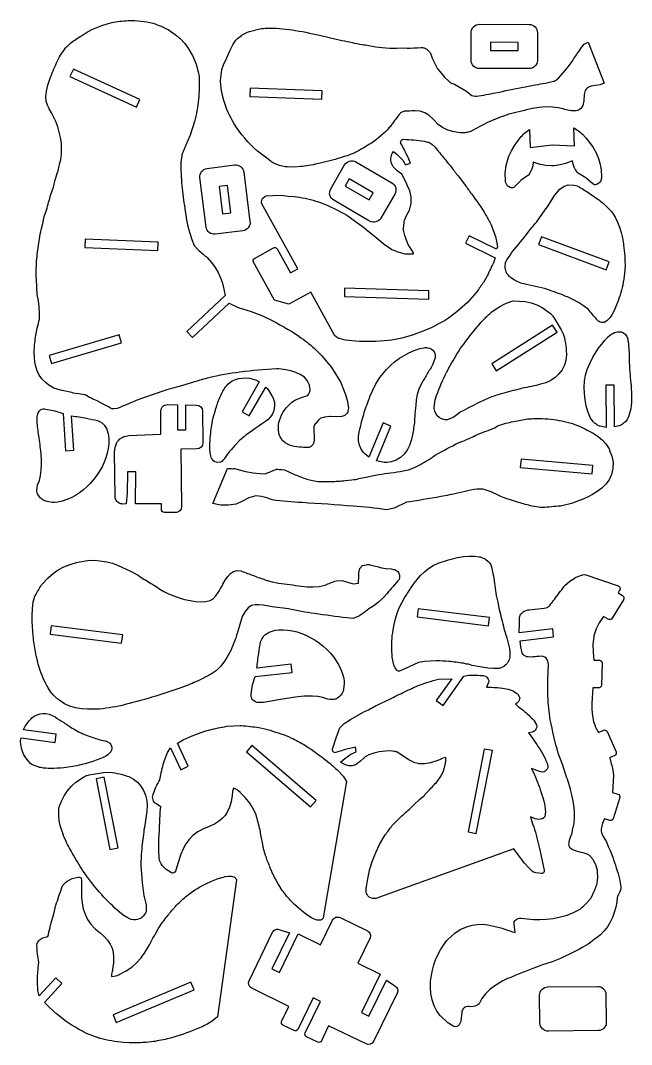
# Model space of a CAD drawing. Extents: x 0 to 446, y 0 to 1146.
# Drawn here: x 0 to 446, y 0 to 747 of the extents above; entities that cross this region are included whole.
import ezdxf

# ---------------------------------------------------------------- set-up
doc = ezdxf.new("R2010")
doc.units = 0
doc.layers.add('Layer_1', color=1, linetype='CONTINUOUS')

msp = doc.modelspace()

# ---------------------------------------------------------------- linework, layer by layer
at = {"layer": 'Layer_1'}
for points in [[(186.74, 492.63, 0.0154), (160.09, 490.14, 0.0269), (137.46, 486.06, 0.0189), (126.72, 483.01), (126.25, 482.89), (115.7, 479.78), (110.16, 478.38, 0.0162), (82.14, 468.6), (79.26, 467.39), (78.19, 466.73, 0.0201), (70.5, 463.71), (68.01, 463.44, -0.16), (65.54, 463.96, 0.0159), (59.87, 467.09), (55.9, 469.18), (53.53, 470.16, 0.0238), (50.43, 471.78), (47.55, 473.3, 0.0716), (46.46, 473.68), (42.47, 474.48), (38.52, 474.93, 0.0166), (29.24, 477.15), (24.31, 478.62), (20.8, 480.75), (17.95, 482.9), (15.6, 485.36), (13.72, 488.08), (12.27, 491.04), (11.21, 494.19), (10.51, 497.5), (10.12, 500.94), (10.01, 504.47, -0.0238), (10.47, 511.68, -0.0228), (12.29, 522.32, -0.0056), (13.8, 528.9), (13.98, 533.25), (13.73, 537.73), (13.12, 542.27), (12.25, 546.79), (11.58, 557.81, -0.0121), (11.61, 567.85, -0.0232), (12.84, 580.89, -0.0101), (15.03, 593.99), (16.27, 598.61), (17.22, 603.72), (18.97, 608.36, -0.0045), (22.09, 619.6), (24.14, 625.08), (25.42, 630.33), (27.12, 635.82, -0.0094), (29.39, 645.16), (29.92, 649.04), (30.04, 653.06), (29.8, 657.15), (29.22, 661.23), (28.32, 665.25), (27.14, 669.14), (25.7, 672.82), (22.65, 679.14), (20.95, 682.13, -0.0149), (18.64, 687.58), (18.44, 691.02), (18.95, 695), (20.01, 699.32), (21.45, 703.76, -0.0206), (26.39, 715.74, -0.026), (29.2, 721.36, -0.032), (31.06, 724.02), (33.19, 726.86, -0.0474), (33.96, 727.7), (36.81, 730.29, -0.0209), (44.45, 735.45), (48.15, 737.89), (51.92, 739.87), (55.66, 741.56), (59.39, 742.99), (63.13, 744.16), (66.93, 745.08), (70.82, 745.76, -0.0365), (83.33, 746.55, -0.0189), (92.07, 745.55), (96.63, 744.55, -0.0055), (102.62, 742.33), (106.9, 740.34), (107.67, 739.91), (112.89, 736.43), (116.42, 733.3), (119.77, 729.66), (122.55, 725.9), (125.01, 721.66), (125.35, 720.98), (128.05, 714.61), (129.55, 709.06), (130.26, 705.7, -0.0338), (129.79, 688.96, -0.0355), (126.94, 672.86), (123.87, 663.01), (121.95, 658.97), (118.03, 649.46, 0.067), (117.63, 647.9), (117.06, 643.16, 0.0296), (117.68, 626.2, 0.0147), (119.84, 609.49), (121.14, 601.24), (122.16, 596.42), (123.44, 591.62), (124.99, 586.96), (126.79, 582.57), (129.57, 579.23, 0.0117), (136.24, 573.75), (139.41, 570.09), (142.03, 566.45), (144.15, 562.76), (145.86, 558.95), (147.23, 554.94), (148.33, 550.65), (149.24, 545.98), (121.27, 519.86), (125.4, 515.44), (152.15, 540.42), (158.67, 537.25), (168.21, 534.51, -0.0298), (183.59, 527.75, -0.0151), (194.82, 521.52), (197.19, 520.19), (201.39, 517.51, 0.0125), (207.63, 513.02, -0.022), (214.06, 507.71, -0.049), (227.86, 492.16), (233.52, 482.54), (235.18, 478.71), (236.96, 473.92), (238.41, 468.78), (239.1, 463.87), (238.85, 461.94, -0.2431), (236.75, 458.89), (235.81, 458.39, -0.1027), (234.24, 457.92), (230.56, 457.62), (226.15, 457.9), (225.53, 457.87), (221.98, 457.42, 0.0532), (221.15, 457.22), (219.12, 456.51, 0.1461), (217.25, 455.16), (215.92, 453.42), (215.3, 452.86, 0.1607), (214.05, 450.67, 0.0669), (213.84, 449.04, 0.0166), (214.24, 443.18), (214.18, 440.57, -0.0744), (213.97, 439.39), (213.6, 438.26, -0.144), (212.16, 436.26, -0.1822), (209.49, 435.28, -0.0195), (203.45, 435.52), (199.69, 436.06), (196.17, 437.05), (193.57, 438.37, -0.0672), (192.68, 438.98), (191.07, 440.45, -0.0812), (190.26, 441.46), (189.16, 443.43, -0.0794), (188.72, 444.62), (188.11, 447.78, -0.0771), (188.06, 449.02), (188.29, 452.75), (188.42, 453.44), (189.05, 455.7), (190.81, 459.93, -0.0538), (191.22, 460.68), (193.64, 464.14, -0.0509), (194.17, 464.76), (197.81, 468.2), (200.48, 470.11), (205.71, 471.92), (208.79, 472.8, 0.2245), (210.09, 473.95), (210.82, 475.35), (211.17, 476.77, 0.0827), (211.2, 477.43), (210.83, 480.52, 0.0807), (210.65, 481.14), (209.44, 483.68, 0.0739), (209.11, 484.17), (207.02, 486.48), (204.09, 488.48), (200.73, 490.02), (197.13, 491.15), (193.49, 491.93, 0.025), (186.84, 492.67), (186.74, 492.63)], [(157.13, 732.14, -0.0674), (158.24, 733.32), (161.15, 735.68, -0.0523), (162.21, 736.36), (165.58, 738.08, -0.0424), (167.11, 738.62), (174.54, 740.44, -0.025), (179.7, 741.02), (184.06, 741.02, -0.0147), (193.58, 740.22), (198.17, 739.75, -0.0175), (218.11, 735.76), (226.21, 733.82, -0.0116), (234.38, 732.06, 0.0091), (249.23, 729.06, -0.0121), (258.86, 727.45), (263.86, 726.81), (269.06, 726.41), (274.19, 726.31), (278.95, 726.56), (281.9, 726.41, 0.0101), (292.01, 726.87, -0.0844), (294.49, 726.53, -0.1728), (297.88, 724.25, -0.0812), (299.2, 722.02), (300.24, 719.06), (302.08, 715.2), (304.21, 711.41), (305.84, 709.25), (309.3, 705.14), (312.35, 702.22, 0.0755), (314.4, 700.92), (316.49, 700.01), (320.68, 697.75), (325.16, 694.97), (328.25, 692.57, 0.1932), (332.6, 691.32, 0.0091), (346.49, 693.89, 0.0017), (366.59, 697.95, -0.0049), (381.09, 700.59, 0.016), (388.6, 702.22, 0.1192), (391.13, 703.52), (392.32, 704.55), (395.77, 708.37), (399.4, 712.79), (402.28, 716.66), (403.5, 718.8, 0.017), (406.05, 722.51), (407.48, 724.23), (409.19, 726.97), (411.09, 729.35), (413.98, 730.77), (425.65, 700.85), (422.77, 699.71), (419.16, 699.27), (416.13, 698.7), (414.77, 698.16, 0.1182), (412.46, 696.53, 0.1332), (411.07, 692.57), (410.81, 687.89, -0.0299), (410.44, 685.71, -0.1931), (407.69, 681.58, -0.1433), (404.42, 680.64), (401.52, 680.65, -0.0151), (392.24, 682.97), (387.89, 683.42), (383.23, 683.62), (378.33, 683.2), (373.41, 682.36, 0.0137), (364.39, 680.15), (360.39, 679.3, 0.0208), (352.19, 676.86, 0.0487), (329.64, 666.27, -0.0616), (328.27, 665.68), (325.85, 664.99, -0.0618), (324.38, 664.75), (320.75, 664.63), (316.19, 665.3), (311.78, 666.64), (307.85, 668.5), (304.72, 670.73), (301.04, 674.69), (297.91, 677.51), (294.89, 679.34), (291.56, 680.34), (287.48, 680.67, 0.0092), (280.1, 680.33, 0.09), (277.65, 679.49, 0.0825), (276.22, 678.12, 0.0039), (269.49, 668.97), (268.65, 668.18, -0.0516), (266.5, 665.73), (263.13, 662.65), (259.63, 659.82), (256.01, 657.23, -0.0426), (240.51, 648.77, -0.0145), (236.01, 647.29), (235.38, 647.06, -0.0101), (227.55, 644.76), (223.64, 643.63), (216.45, 642.03, -0.0257), (204.16, 640.03), (200, 639.73), (194.46, 639.74, -0.0567), (193.1, 639.89), (188.79, 640.89), (184.6, 642.59, -0.0763), (183.02, 643.52), (180.61, 645.51, 0.0076), (172.74, 651.23, -0.0707), (155.87, 671.31, -0.0652), (148.27, 688.22), (147.35, 691.8), (146.64, 695.43), (146.17, 699.11), (145.95, 702.84), (146.31, 706.75), (146.96, 710.75), (147.99, 714.34), (150.39, 719.3), (152.57, 724.42), (155.03, 729.22), (157.13, 732.14)], [(328.59, 717.57), (328.63, 737.73, -0.4142), (334.69, 743.77), (370.99, 743.7, -0.4142), (377.03, 737.63), (376.99, 717.47, -0.4142), (370.92, 711.43), (334.63, 711.51, -0.4142), (328.59, 717.57)], [(421.7, 627.92), (420.57, 627.15, -0.1655), (419.32, 626.81), (418.67, 626.85, -0.1662), (417.47, 627.35), (412.45, 631.7, 0.0198), (407.37, 634.73, -0.1067), (406.1, 635.86), (404.65, 637.83, -0.0706), (404.11, 638.83), (403.05, 641.73), (402.64, 644.24), (397.58, 642.31), (393.52, 641.23), (389.32, 640.71, 0.0309), (387.33, 640.63), (383.11, 640.84), (378.98, 641.61), (373.79, 643.15), (373.57, 640.62), (372.73, 637.65, -0.0706), (372.27, 636.61), (370.97, 634.53, -0.1067), (369.79, 633.31, 0.0198), (364.95, 629.91), (360.28, 625.19, -0.1662), (359.11, 624.6), (358.48, 624.51, -0.1655), (357.2, 624.76), (356.01, 625.44, -0.1536), (354.37, 627.21, -0.0982), (353.79, 629.29), (353.54, 635.58, -0.0598), (353.61, 636.54), (354.04, 639.79), (354.85, 643.52), (356.26, 647.57), (358.21, 651.64), (360.51, 655.54), (362.92, 659.05), (365.22, 661.96, -0.0137), (368.43, 665.14), (371.19, 667.03), (371.68, 653.99), (387.76, 655.82), (403.92, 655.21), (403.43, 668.25), (406.33, 666.57, -0.0137), (409.77, 663.64), (412.28, 660.91), (414.95, 657.59), (417.53, 653.88), (419.79, 649.97), (421.5, 646.04), (422.57, 642.51), (423.26, 639.17, -0.0598), (423.4, 638.22), (423.63, 631.92, -0.0927), (423.42, 630.46, -0.1811), (421.7, 627.92)], [(169.93, 570.4, -0.4142), (170.72, 573.14), (184.57, 580.8, -0.4142), (187.31, 580.01), (196.9, 562.66), (202.19, 565.59), (176, 612.95, -0.1515), (175.76, 614.12), (175.91, 615.64, -0.2067), (176.68, 617.04), (178.22, 618.23, -0.1436), (179.28, 618.65), (184.06, 619.07), (190.07, 619.13), (195.3, 618.49), (199.49, 618.22), (203.59, 617.71, -0.0495), (219.35, 613.56, -0.0413), (238.03, 604.54, -0.0092), (251.92, 594.47), (254.43, 592.13), (258.03, 589.5), (265.18, 583.56), (269.02, 580.75), (270.77, 579.58), (275.1, 577.96), (280.32, 576.54), (286.73, 576.55), (286.66, 577.15, 0.0202), (284.94, 579.79, -0.0253), (282.18, 584.5), (280.41, 589.68), (279.26, 593.79, -0.1452), (279.28, 594.94), (279.71, 599.32, -0.0679), (280.09, 600.91), (281.64, 604.92), (283.59, 608.33, 0.0806), (284.28, 610.14), (284.87, 613.06, 0.0483), (284.99, 614.22), (285.01, 618.04), (283.94, 622.27), (282.06, 626.61), (281.59, 627.87), (278.44, 634.13, 0.1196), (278.07, 634.56), (274.72, 636.99), (272.3, 639.46, -0.0907), (271.08, 641.26), (270.55, 642.46, -0.1433), (270.12, 645.83), (270.37, 647.46, -0.0914), (271.1, 649.53), (271.94, 651), (274.83, 648.75), (278.74, 644.81), (280.89, 641.3), (284.37, 642.42), (281.91, 648.34, 0.01), (277.47, 656.95, -0.26813), (277.55, 658.97, -0.26813), (279.33, 659.91, -0.0311), (294.41, 658.47), (297.03, 657.94, -0.1365), (299.92, 656.47), (302.37, 654.24, 0.0103), (309.26, 645.73, 0.0038), (314.68, 639.08, 0.0167), (319.84, 632.4), (322.44, 629.05), (324.2, 626.48, -0.02), (328.83, 620.11, -0.0324), (339.44, 604.7, -0.007), (343.31, 597.67), (345.31, 592.24), (346.37, 589), (347.24, 585.58), (347.9, 581.49), (347.2, 579.73), (327.2, 589.59), (324.53, 584.16), (346.21, 573.47), (344.9, 569.87, -0.0081), (339.64, 559.04), (337.6, 555.54, 0.0223), (332.86, 548.78, -0.1122), (300.86, 523.17, -0.022), (293.43, 520.03, -0.0093), (289.57, 518.56), (287.95, 517.86, -0.0548), (268.25, 513.25, -0.0473), (244.12, 512.75), (237.04, 513.58), (236.18, 513.75), (232.64, 514.7, -0.0881), (230.72, 515.59), (229.27, 516.62), (211.64, 548.5), (195.59, 539.62), (185.31, 542.58), (169.93, 570.4)], [(270.82, 628.26, -0.4142), (273.02, 620), (262.92, 602.54, -0.4142), (254.65, 600.34), (228.48, 615.5, -0.4142), (226.27, 623.76), (236.38, 641.21, -0.4142), (244.64, 643.42), (270.82, 628.26)], [(142.1, 590.72, -0.4142), (135.35, 595.97), (130.85, 631.99, -0.4142), (136.1, 638.74), (156.11, 641.24, -0.4142), (162.86, 635.99), (167.37, 599.97, -0.4142), (162.11, 593.22), (142.1, 590.72)], [(406.31, 625.88, -0.0169), (414.73, 620.65), (422.51, 615.31, -0.0184), (428.68, 609.82), (431.35, 607), (433.62, 603.26), (435.46, 599.55), (436.93, 595.82), (438.08, 591.99), (438.97, 588.01), (439.65, 583.8, -0.1296), (439.87, 582.72, -0.0107), (440.69, 574.84), (440.73, 571.21), (441.07, 567.61), (440.6, 562.34, -0.0083), (439.24, 553.69, -0.0333), (434.73, 539.22), (433.21, 535.66), (431.51, 532.38), (429.96, 530.03, -0.0576), (429.3, 529.2), (428.18, 528.09, -0.0618), (427, 527.18), (425.55, 526.32, -0.1407), (421.94, 527.04, -0.0928), (420.26, 528.5, 0.0097), (414.13, 535.83), (410.59, 538.58), (406.85, 541), (402.94, 543.12, 0.0205), (394.69, 546.71, 0.011), (382.07, 551.15, 0.016), (373.42, 553.03), (369.04, 553.97), (364.79, 555.17), (361.32, 556.64, -0.0469), (360.33, 557.17), (357.75, 558.89, -0.0645), (356.57, 559.91), (355.55, 561.06, -0.1064), (354.29, 563.27), (353.66, 565.31, -0.1142), (353.45, 568.03), (353.64, 569.34, -0.1235), (354.72, 572.08), (357.25, 575.59, -0.0246), (358.83, 578.04, 0.0064), (370.33, 592.27, -0.0054), (377.35, 600.87, -0.014), (384.28, 610.67), (386.22, 613.91), (389.57, 618.92), (393.31, 623.55), (396.39, 625.68, 0.173), (396.66, 625.79), (399.39, 626.79), (403.47, 626.56), (406.24, 625.97), (406.31, 625.88)], [(310.72, 490), (310.81, 490.06, -0.0209), (320.97, 507.57, -0.0087), (330.15, 519.67, -0.0233), (338.09, 528.76, -0.0236), (343.86, 534.09), (346.88, 536.4), (349.99, 538.4), (353.19, 540.05), (356.47, 541.29), (356.56, 541.25), (357.58, 541.7), (359.4, 542.05), (363.78, 542.03), (368.16, 541.57), (372.45, 540.64), (376.55, 539.22), (380.38, 537.29), (386.52, 532.88, -0.0906), (388.04, 531.32, -0.0255), (391.17, 526.31), (394.19, 521.03), (395.74, 518), (396.66, 515.2, -0.0067), (398.06, 507.51, 0.0342), (398.22, 502.71), (397.78, 498.88), (396.67, 495.27), (394.95, 491.94), (392.68, 488.94), (389.92, 486.32), (386.75, 484.15), (383.2, 482.47), (379.36, 481.35, -0.0182), (365.96, 478.39), (364.56, 477.9, 0.0153), (350.69, 474.4, 0.0179), (341.34, 471.25), (334.99, 468.4, 0.0039), (321.2, 461.14), (320.46, 460.67), (316.32, 457.61, -0.07), (314.84, 456.81), (311.91, 455.72, -0.1264), (309.64, 455.4), (307.07, 456.25, -0.2504), (302.11, 461.8), (301.75, 463.6), (301.88, 466.7), (302.52, 469.96), (303.51, 473.25, -0.0297), (310.72, 490)], [(428.79, 516.17), (430.63, 517.64, -0.0619), (431.9, 518.42), (433.24, 519.03, -0.0911), (435.36, 519.57), (436.32, 519.63, -0.3097), (442.24, 516.1), (442.74, 515.02), (443.5, 510.78), (443.77, 506.12, 0.009), (443.96, 497.31, 0.0054), (444.61, 487.78, -0.035), (444.76, 483.93), (445.04, 482.44, -0.0183), (445.62, 473.25), (445.53, 468.28), (445.02, 463.55), (443.94, 459.4), (443.39, 457.63, -0.0888), (442.41, 455.74), (441.13, 454.07), (439.87, 452.9, -0.08), (438.28, 451.83), (436.61, 451.06), (433.17, 450.31), (432.99, 480.79), (426.94, 480.76), (427.12, 449.87), (422.82, 450.71, -0.107), (420.46, 451.71), (418.99, 452.76, -0.0829), (417.58, 454.17), (415.75, 456.72), (413.64, 461.5), (412.61, 465.53), (411.77, 469.92), (411.21, 474.51), (411.03, 479.15), (411.31, 483.68), (412.16, 487.95), (413.39, 492), (415.13, 496.43), (417.39, 501.12), (421.62, 507.64, -0.0091), (425.92, 513.18), (428.13, 515.56, -0.0371), (428.79, 516.17)], [(297.05, 507.93, -0.231195), (301.59, 505.09, -0.231195), (302.13, 499.77), (300.82, 496.27, -0.0387), (300.42, 495.43, -0.0111), (296.37, 488.48, 0.0156), (292.31, 481.38), (290.63, 477.75), (289.33, 473.98), (288.5, 470), (288.26, 465.75), (287.66, 460.12), (287.42, 454.4, -0.0044), (285.97, 444.54), (284.97, 440.4), (283.62, 436.62), (281.89, 433.25), (279.74, 430.33), (277.14, 427.91), (274.04, 426.04), (270.42, 424.77), (267.34, 424.31, -0.091), (265.15, 424.38), (259.6, 425.59), (270.11, 450.88), (264.52, 453.2), (254.14, 428.14), (251.13, 430.65, -0.0545), (250.22, 431.6), (248.44, 433.91), (247.13, 436.9), (246.55, 440.05), (246.58, 443.33), (247.06, 446.77, -0.0161), (248.82, 454.05), (249.82, 457.89, -0.0119), (253.77, 469.62, -0.0452), (260.15, 483.22), (262.17, 486.32), (264.41, 489.3), (266.92, 492.19), (269.73, 494.98), (272.88, 497.69), (276.38, 500.33, -0.0131), (283.16, 504.22), (287.1, 506.08), (291.2, 507.48), (294.48, 508, -0.0699), (297.05, 507.93)], [(138.54, 444.02), (138.58, 444.07, -0.0209), (140.4, 456.08), (142.18, 462.57, -0.0287), (145.29, 471.67, -0.0426), (148.51, 477.88, -0.0414), (151.23, 481.3), (152.79, 482.72), (152.85, 482.71), (153.32, 483.19), (154.26, 483.78), (156.7, 484.74), (159.25, 485.44), (161.85, 485.87), (164.45, 485.98), (167.01, 485.75), (171.41, 484.64, -0.0906), (172.6, 484.1), (174.1, 483.06), (161.62, 461.34), (166.87, 458.33), (178.87, 479.21), (179.83, 478.36), (180.96, 477), (183.43, 473.01, 0.0356), (184.58, 470.37), (185.18, 468.14), (185.35, 465.88), (185.13, 463.64), (184.52, 461.47), (183.56, 459.4), (182.26, 457.49), (180.66, 455.77), (178.76, 454.3, -0.0128), (172.63, 450.12, 0.0735), (171.25, 449.11), (168.91, 447.5, 0.0334), (159.76, 440.29), (156.84, 437.3, 0.0039), (150.74, 430.21, 0.0183), (148.8, 427.17, -0.07), (148.15, 426.4), (146.75, 425.14, -0.0713), (145.9, 424.57), (143.93, 424.38, -0.2506), (139.95, 426.38), (139.35, 427.31), (138.74, 429.06, -0.0428), (138.2, 433.08, -0.0299), (138.54, 444.02)], [(13.91, 399.18), (12.95, 400.62, -0.1455), (11.93, 404.01), (12.06, 406), (12.53, 407.95), (13.85, 411.26), (14.72, 414.87), (15.21, 418.73), (15.38, 422.77, 0.0209), (14.97, 431.17, 0.0119), (13.41, 443.65, -0.0174), (12.12, 454.55), (12.13, 457.71, -0.2341), (14.62, 462.71, -0.1698), (18.58, 463.29), (25.17, 462.02), (31.13, 459.98), (32.92, 432.82), (38.96, 433.21), (37.3, 458.38, -0.0082), (48.12, 456.59, -0.0154), (56.23, 454.81, -0.0899), (58.2, 453.93), (59.71, 452.91, -0.092), (61.28, 451.36), (62.27, 449.94, -0.0768), (63.08, 448.28), (64.01, 445.27, -0.0549), (64.26, 443.97), (64.48, 441.3), (64.41, 437.93), (64.02, 434.53), (63.31, 431.14), (62.32, 427.78), (61.05, 424.46), (59.52, 421.21), (57.75, 418.05), (55.76, 415), (53.56, 412.08), (51.16, 409.32), (48.6, 406.74), (45.87, 404.36), (43.01, 402.19), (40.02, 400.27), (36.92, 398.61), (33.74, 397.23), (30.48, 396.17), (27.16, 395.43), (24.81, 395.16, -0.0707), (23.11, 395.2), (19.49, 395.81, -0.0711), (17.86, 396.33), (16.31, 397.08, -0.1344), (13.91, 399.18)], [(102.48, 462.01, -0.4175), (107.1, 466.51), (114.61, 466.38), (114.51, 448.23), (120.56, 448.12), (120.66, 466.27), (128.38, 466.14, -0.4058), (132.83, 461.65), (133.09, 438.82, -0.4142), (128.6, 434.23), (117, 434.11), (117.47, 392.34, -0.202757), (116.13, 389.07, -0.202757), (112.85, 387.76), (104.99, 387.9, -0.411), (102.76, 390.19), (102.79, 394.09), (83.88, 394.09), (84.04, 417.51), (77.99, 417.55), (77.88, 402.07), (77.07, 394.06), (74.6, 394.05, -0.1263), (71.69, 394.79, -0.1498), (69.37, 397.47), (69.5, 397.18, -0.112), (69, 399.29), (68.63, 431.82), (69.13, 435.46, -0.0536), (69.44, 436.71), (69.97, 438.15, -0.1155), (71.48, 440.46), (72.52, 441.45), (73.87, 442.37, -0.0935), (75.93, 443.26), (78.95, 443.94), (102.37, 444.88), (102.48, 462.01)], [(406.25, 451.39, -0.0288), (417.55, 445.66), (421.23, 443.26), (424.48, 440.63), (426.98, 437.82), (429.23, 434.19, -0.0276), (429.62, 433.02), (431.33, 428.87), (432.17, 424.49), (431.99, 420.03), (430.99, 415.66), (429.39, 411.58), (426.85, 408.44), (423.93, 405.62), (420.68, 403.11), (417.17, 400.89), (413.46, 398.93), (409.6, 397.22, -0.0415), (393.82, 392.51, 0.0027), (380.65, 391.45, -0.0624), (379.15, 391.52), (373.28, 392.5, -0.0146), (363.11, 395.24, -0.01), (351.41, 399, 0.0105), (343.17, 402.83), (338.05, 404.57, 0.0756), (336.26, 404.89), (332.69, 404.99, 0.0218), (324.26, 403.18, -0.0102), (315.71, 401.11, 0.0127), (309.82, 400.05, -0.0098), (283.95, 395.73), (281.6, 395.5), (272.43, 390.95), (266.82, 389.92, 0.0158), (242.62, 392.5, 0.0029), (205.5, 395.03, -0.0153), (183.62, 396.98), (179.78, 398.46), (175.88, 399.6), (171.54, 400), (166.53, 398.44), (161.95, 396), (157.25, 393.84), (151.64, 393.25), (145.9, 393.12), (140.21, 394.48), (150.87, 420, -0.0193), (154.8, 419.81, -0.1323), (157.94, 419.5), (159.45, 418.92), (164.2, 417.76), (169.67, 416.77), (174.83, 416.17), (178.66, 416.15, 0.006), (186.72, 419.5, 0.0271), (190.64, 419.17), (192.48, 418.89), (200.34, 415.41, 0.0213), (208.72, 412.25), (212.93, 411.12), (217.06, 410.49, -0.0107), (226.3, 410.34, 0.0126), (236.76, 411.17), (241.76, 411.58, 0.0165), (251.81, 413.64, 0.0055), (261.27, 415.57, -0.0116), (270.21, 416.79, 0.0187), (279.14, 418.17), (279.18, 418.26), (283.05, 419.08), (287.31, 420.71), (291.71, 422.9, 0.0261), (303.21, 430.11, -0.0146), (319.29, 438.62), (322.64, 439.91, 0.0039), (331.54, 443.89, -0.0076), (345.82, 449.61), (347.98, 451.09), (352.51, 452.57, -0.016), (363.74, 455.04), (369.67, 456.08, 0.0576), (372.76, 456.16), (374.19, 456.33, -0.0448), (390.96, 455.37, -0.0458), (406.25, 451.39)], [(272.07, 346.41, -0.1425), (275.08, 344.87, -0.2557), (276.11, 338.99, 0.0076), (267.4, 328.88), (264.4, 325.53), (261.2, 322.41), (257.79, 319.71), (254.14, 317.64), (254.14, 317.53), (250.5, 314.77), (246.71, 312.23), (242.61, 310.69), (238.06, 310.97, -0.0059), (214.49, 314.15, -0.0158), (195.38, 317.58), (183.59, 318.98), (176.9, 320.25), (173.87, 320.65), (171.05, 320.62), (168.43, 319.94), (166.01, 318.4), (163.79, 315.8), (161.77, 311.92), (158.24, 300.34, -0.013), (155.69, 292.76, -0.0239), (152.53, 285.5), (150.61, 282.04), (148.4, 278.72), (145.85, 275.57), (142.92, 272.59), (139.31, 270.24, -0.0208), (132.04, 266.31, -0.0167), (120.88, 261.49), (117.04, 259.95), (98.66, 254.06, -0.0181), (76.45, 247.81, -0.0298), (57.58, 244.48), (57.48, 244.52, -0.0177), (48.87, 244.45), (44.46, 244.77), (40.13, 245.46), (35.99, 246.62), (32.17, 248.35), (28.77, 250.75), (27.28, 251.68, 0.0127), (25.18, 253.5, -0.0793), (23.92, 254.94), (22.19, 256.92), (20.09, 260.11, -0.0538), (13.8, 274.49, -0.0284), (10.91, 286.27, -0.0182), (9.23, 297.98), (8.59, 308.13), (8.45, 312.57), (8.66, 317.6), (9.37, 322.69), (10.76, 327.35, 0.0153), (15.3, 335.23), (20.17, 340.31), (23.97, 343.52), (27.4, 346.01), (31.65, 348.19), (36.3, 349.99), (40.91, 351.34, -0.0189), (49.22, 352.86), (53.61, 353.03), (58.12, 352.72), (62.64, 351.98), (67.09, 350.83), (71.36, 349.31), (79.66, 345.44), (85.84, 342.06, 0.0081), (90.27, 339.02), (91.13, 338.66), (92.16, 337.96), (94.07, 336.93), (95.11, 336.06, -0.0373), (97.64, 334.62), (99.07, 333.82), (101.6, 332.08), (104.62, 330.35), (108.03, 328.68), (111.74, 327.12), (115.67, 325.72), (119.7, 324.53), (123.76, 323.61), (127.74, 323.01), (131.54, 322.79), (135.08, 322.99), (138.26, 323.67), (140.48, 325.04), (142.46, 327.09), (144.25, 329.65, 0.0115), (147.61, 335.5), (149.31, 338.42), (151.13, 341.08), (153.13, 343.29), (155.39, 344.86), (157.98, 345.6), (160.98, 345.32), (161.3, 345.04, -0.011), (169.97, 341.86, 0.0136), (178.98, 338.62), (183.6, 337.33), (188.27, 336.46, -0.0046), (204.78, 334.11), (209.09, 333.69), (213.45, 333.61), (217.82, 333.98), (222.18, 334.91, -0.0157), (230.28, 338.12), (234.7, 338.3), (238.48, 337.04), (242.74, 335.9), (246.48, 336.4, 0.0076), (246.86, 343.78), (247.58, 347.05), (249.47, 349.29), (252.35, 349.81, -0.1047), (254.86, 349.74, -0.0095), (263.18, 347.64), (266.63, 347.08), (270.3, 346.74), (272.07, 346.41)], [(341.06, 352.19, -0.1324), (342.93, 349.66), (343.45, 348.31), (344.59, 343.47, -0.02), (346.69, 329.08), (346.83, 327.45), (348.17, 322.5), (349.18, 317.18, 0.0049), (352.59, 303.34), (354.64, 296.45), (356.52, 288.65), (356.94, 285.47, -0.0555), (356.96, 284.14), (356.79, 282.27, -0.089), (356.22, 280.21), (355.66, 279.04, -0.101), (354.2, 277.11), (352.83, 275.9, -0.0893), (351, 274.8), (349.05, 274.25, -0.0472), (347.29, 274.14), (344.85, 274.08), (340.89, 274.28), (334.99, 275.25), (329.51, 276.41), (326.83, 277.18), (325.31, 277.33), (322.98, 277.9, 0.0162), (312.39, 279.27, 0.0199), (303.48, 279.68), (299.07, 279.55), (294.69, 279.15), (290.36, 278.45), (280.87, 274.25), (277.01, 272.39, -0.3625), (274.5, 273.01), (272.93, 275.17, -0.0904), (272.62, 275.82), (271.72, 279.07), (271.12, 282.46, 0.0065), (270.7, 290.43), (270.8, 294.14, -0.0218), (271.73, 302.24), (272.52, 306.32), (273.54, 310.37), (274.8, 314.36), (276.29, 318.26), (278.04, 322.02), (280.05, 325.63, 0.0113), (284.44, 332.4, -0.0223), (289.11, 338.86), (291.72, 341.85), (294.55, 344.62), (297.63, 347.1), (300.99, 349.23), (304.65, 350.98), (311.4, 353.19, -0.0215), (318.79, 355.02), (323, 355.7), (327.28, 356.09), (331.41, 356.06), (334.54, 355.61, -0.0524), (335.77, 355.3), (337.45, 354.67, -0.08), (339.13, 353.73), (341.06, 352.19)], [(427.87, 228.13), (434.37, 213.37, -0.4142), (433.34, 210.71), (429.65, 209.09, -0.0148), (432.01, 200.16), (432.51, 196.03), (431.78, 183.76), (435.63, 182.59, -0.4142), (436.98, 180.07), (432.28, 164.64, -0.4142), (429.76, 163.3), (425.9, 164.47), (424.46, 161.29), (423.75, 158.32), (423.59, 157.34, 0.151), (424.07, 153.8), (425.03, 151.73), (427.29, 147.83), (428.67, 144.3), (430.14, 141.33), (431.91, 136.63, -0.0099), (436.97, 120.74, 0.0122), (437.71, 115.21), (437.74, 114.12, -0.1193), (437.15, 111.33), (435.76, 109, 0.0786), (435.24, 107.18), (434.85, 104.02), (434.08, 100.05), (433.03, 96.22), (431.68, 92.56), (430.01, 89.1), (428.01, 85.85), (425.65, 82.84), (422.93, 80.08), (419.82, 77.6), (418.61, 76.85), (416.84, 75.37, 0.0292), (413.9, 73.09), (409.62, 70.63, -0.0154), (393.79, 62.78), (387.7, 60.36, 0.0247), (357.57, 48.97), (355.17, 48.14), (351.87, 46.38), (345.95, 42.9), (342.24, 40.14), (339.08, 37.02), (336.51, 33.48), (335.34, 31.07, -0.2744), (330.02, 27.6), (328.55, 27.55), (326.89, 27.7, 0.083), (324.9, 27.56, 0.1889), (322.65, 25.67), (322.3, 25.04, 0.1034), (321.82, 23.46), (321.11, 17.18, -0.0719), (320.44, 15.25, -0.2615), (317.3, 12.86, -0.1554), (315.47, 13.46), (312.09, 15.61, -0.0458), (311.22, 16.29), (306.84, 20.33, -0.0487), (306.05, 21.2), (303.72, 24.31), (301.69, 28.32), (300.24, 32.63), (299.33, 37.12), (298.91, 41.68), (299.1, 46.22), (299.67, 50.37), (300.45, 54.32), (301.47, 58.11), (302.77, 61.78), (304.36, 65.37), (306.28, 68.92), (308.55, 72.47), (310.95, 75.72, -0.0524), (311.52, 76.35), (316.71, 81.07, -0.0261), (321.03, 84.01), (325.5, 85.8), (329.5, 86.98), (333.26, 87.58), (336.99, 87.64), (340.93, 87.21), (345.31, 86.33), (350.34, 85.03), (353.16, 83.98, 0.0047), (360.82, 81.65), (360, 87.72, -0.1038), (360.13, 89.37, -0.2461), (362.97, 91.8, -0.0925), (365.11, 92.05, 0.0189), (374.09, 91.18), (378.71, 91.1), (383.44, 91.34), (388.47, 91.95), (393.81, 93.02), (398.6, 94.39), (403.22, 96.25), (408.06, 98.77, 0.0177), (413, 103.23), (415.45, 105.92, 0.0753), (416.12, 106.93), (418.88, 112.85), (420.39, 116.76, 0.0651), (420.64, 117.77), (421.09, 121.87), (420.9, 125.99, 0.0506), (420.78, 126.8), (419.92, 130.22, 0.0593), (419.58, 131.11), (417.92, 134.27, 0.0602), (417.37, 135.06), (415.15, 137.57, 0.1378), (413.31, 138.75), (410.4, 139.64, -0.0151), (403.96, 141.45), (402.45, 142.19, -0.2264), (400.15, 145.16, -0.1042), (400.06, 147.1), (400.44, 149.15, -0.0488), (400.66, 149.91), (402.11, 153.54, 0.0576), (402.35, 154.43), (402.93, 157.98, 0.0311), (403.91, 162.25, 0.0138), (404.1, 170.11), (403.63, 174.4), (402.9, 178.67, 0.019), (400.8, 187.13, 0.0153), (396.66, 199.6), (395.56, 203.69), (392.11, 212.42, -0.018), (386.39, 236.81, -0.0285), (384.69, 253.89, -0.0246), (385, 275.62), (384.97, 277.24), (384.64, 279.47), (384.08, 280.59, 0.2818), (380.08, 283), (378.11, 282.97, -0.0104), (372.38, 282.44), (370.31, 282.56, -0.0861), (368.37, 283.11, -0.2326), (365.57, 286.42), (364.83, 289.9), (364.33, 294.22), (388.83, 297.12), (388.12, 303.13), (363.71, 300.23), (363.92, 307.27, -0.0428), (363.99, 311.23, -0.1742), (365.63, 314.51), (366.57, 315.36, -0.1093), (368.09, 316.21), (370.21, 316.86), (370.91, 317.01), (382.01, 318.12, 0.046), (384.02, 318.7, 0.153), (385.97, 320.1, -0.0095), (389.37, 324.51, 0.0094), (396.4, 333.97, -0.0519), (396.96, 334.59), (400.55, 337.87), (404.43, 340.33, -0.0527), (405.19, 340.71), (409.12, 342.16, -0.0536), (409.96, 342.37), (411.52, 342.58), (435.76, 334.47, -0.228895), (437.17, 333.09, -0.228895), (436.97, 331.12), (435.83, 329.28), (439.05, 327.29, -0.4142), (439.79, 324.17), (431.59, 310.87, -0.4142), (428.47, 310.12), (425.24, 312.11), (422.12, 307.54), (419.86, 303.1), (418.36, 298.57, 0.0542), (418.09, 297.29), (417.52, 291.78), (417.66, 286.13), (418.24, 280.24), (422.27, 280.09, -0.4142), (424.21, 278.01), (423.63, 261.88, -0.4142), (421.54, 259.94), (417.51, 260.09), (416.6, 248.84), (416.63, 244.23), (417.06, 239.65), (417.91, 235.4), (419.02, 232.24, 0.042), (419.44, 231.31), (421.52, 227.54), (425.21, 229.17, -0.4142), (427.87, 228.13)], [(169.05, 251.57, -0.1711), (168.29, 255.52), (169.28, 262.16), (171.06, 268.21), (198.12, 271.15), (197.47, 277.17), (172.39, 274.44, -0.0082), (173.72, 285.33, -0.0154), (175.16, 293.51, -0.0899), (175.95, 295.52), (176.9, 297.06, -0.092), (178.39, 298.69), (179.76, 299.74, -0.0768), (181.39, 300.63), (184.35, 301.68, -0.0549), (185.64, 301.99), (188.3, 302.32), (191.67, 302.4), (195.08, 302.15), (198.5, 301.59), (201.9, 300.74), (205.27, 299.61), (208.59, 298.22), (211.82, 296.59), (214.95, 294.73), (217.96, 292.65), (220.82, 290.38), (223.51, 287.93), (226, 285.3), (228.29, 282.53), (230.34, 279.63), (232.13, 276.61), (233.64, 273.48), (234.84, 270.27), (235.72, 266.99), (236.09, 264.65, -0.0707), (236.12, 262.95), (235.66, 259.31, -0.0711), (235.21, 257.66), (234.53, 256.08, -0.1344), (232.53, 253.59), (231.13, 252.57, -0.1455), (227.79, 251.41), (225.8, 251.45), (223.83, 251.84), (220.47, 253.02), (216.82, 253.74), (212.95, 254.06), (208.9, 254.06, 0.0209), (200.53, 253.29, 0.0119), (188.13, 251.2, -0.0174), (177.3, 249.45), (174.13, 249.32, -0.2318), (169.05, 251.57)], [(381.62, 165.36, -0.2542), (376.54, 164.32), (375.4, 164.64), (372, 165.91), (373.44, 160.94), (374.37, 158.62, -0.0143), (378.52, 142.9), (381.97, 127.07, -0.246544), (381.48, 125.26, -0.246544), (379.7, 124.64), (375.95, 125.2, -0.1564), (372.63, 126.84), (370.69, 128.72), (367.53, 132.16, 0.004), (359.87, 142.58), (259.05, 106.38), (258.13, 106.34, -0.2315), (253.27, 108.48, -0.161), (252.14, 112.11, -0.0265), (252.25, 114.88), (252.96, 119.45, -0.0047), (255.16, 129.28), (256.29, 132.59, 0.0096), (258.08, 137.61), (259.34, 140.57), (261.79, 145.73), (264.46, 150.52), (266.07, 152.89, -0.0091), (270.92, 159.31), (273.99, 162.68), (277.33, 165.94, -0.0078), (284.36, 172.22), (286.62, 174.53), (291.21, 178.85), (294.77, 181.83), (294.76, 181.93), (297.73, 185.11, 0.0197), (304.07, 191.96), (306.8, 195.81), (308.63, 200.12), (309.31, 202.27, 0.0432), (309.65, 203.83), (310.13, 206.62), (310.2, 209.25), (308.01, 208.64), (306.01, 207.84), (304.39, 206.98), (299.06, 205.31), (294.62, 204.53), (291.44, 204.61, -0.0586), (290.05, 204.81), (287.65, 205.44, -0.049), (286.55, 205.86), (283.33, 207.43), (279.16, 210.12), (276.71, 211.96), (274.8, 213.02, 0.0946), (272.64, 213.73), (269.99, 214.07), (265.84, 213.93), (261.62, 213.29), (257.62, 212.31), (254.13, 211.12), (252.4, 210.32, 0.0876), (250.67, 209.11), (248.06, 206.51), (245.23, 204.52, -0.0907), (243.26, 203.6), (241.99, 203.27, -0.1433), (238.6, 203.38), (237.02, 203.89, -0.0914), (235.1, 204.94), (233.49, 205.74), (236.46, 208.5), (240.98, 211.73), (244.78, 213.29), (244.23, 216.9), (238, 215.43, 0.0112), (230.08, 212.84, -0.280968), (228.06, 213.42, -0.280968), (227.65, 215.48), (228.11, 216.74), (230.19, 223.68), (232.15, 229.05), (233, 230.83), (234.27, 232.45), (236.08, 234.15), (240.57, 236.86), (250.44, 242.43, 0.032), (259.3, 247.11, 0.0122), (270.29, 252.29, -0.0043), (281.5, 257.81, -0.0199), (293.03, 262.77, -0.0203), (300.94, 265.35), (304.97, 266.32), (314.56, 266.67), (303.23, 250.75), (308.16, 247.24), (323.26, 268.47), (326.74, 269.24), (330.42, 269.35, 0.0108), (336.76, 269.07, -0.0694), (337.31, 268.98), (339.02, 268.43, -0.1538), (340.02, 267.74), (341.11, 266.31, -0.2382), (341.44, 264.53), (341.14, 263.46), (339.95, 260.6), (343.54, 260.46, -0.0212), (351.58, 259.81), (355.72, 258.99), (359.22, 257.75), (359.67, 257.52), (362.08, 255.9, -0.101), (362.65, 255.33), (363.75, 253.64, -0.2157), (364, 251.99), (363.74, 251.06, -0.1025), (363.37, 250.34), (362.7, 249.51, -0.0688), (362.3, 249.13), (360.9, 248.15), (361.76, 247.6, 0.0145), (366.83, 243.42, -0.0087), (374.35, 236.52, -0.0778), (374.73, 236.02), (376.4, 233.03, -0.221), (376.53, 231.33), (375.95, 229.82, -0.1684), (375.11, 228.8), (373.83, 228.04, -0.081), (373.23, 227.8), (370.41, 227.17), (372.13, 225.08, -0.011), (380.76, 212.27), (382.78, 207.91, -0.0407), (384.35, 204), (384.63, 202.63, -0.2473), (384.1, 200.83), (382.53, 199.21, -0.2469), (380.75, 198.63, -0.0284), (378.57, 199.04), (372.67, 201.28), (374.08, 198.04, -0.0497), (375.59, 194.89, -0.0251), (380.91, 180.09), (382.04, 175.74), (382.73, 171.71), (382.8, 169.19, -0.0739), (382.58, 167.43), (382.3, 166.4, -0.1572), (381.62, 165.36)], [(58.74, 221.9), (61.78, 221.38, -0.07), (62.75, 221.07), (64.44, 220.26, -0.0713), (65.3, 219.68), (66.22, 217.94, -0.2506), (65.88, 213.49), (65.25, 212.58), (63.86, 211.35, -0.0428), (60.35, 209.33, -0.0299), (50.11, 205.49), (50.04, 205.5, -0.0209), (38.24, 202.62), (31.56, 201.8, -0.0287), (21.96, 201.21, -0.0426), (15, 201.84, -0.0414), (10.8, 203.05), (8.89, 203.95), (8.88, 204.01), (8.26, 204.26), (7.35, 204.9), (5.54, 206.8), (3.92, 208.89), (2.53, 211.13), (1.44, 213.5), (0.69, 215.96), (0.04, 220.45, -0.0906), (0.08, 221.75), (0.48, 223.54), (25.3, 220.25), (26.1, 226.25), (2.22, 229.41), (2.64, 230.62), (3.47, 232.18), (6.22, 235.99, 0.0356), (8.23, 238.05), (10.07, 239.46), (12.09, 240.47), (14.24, 241.11), (16.49, 241.38), (18.76, 241.28), (21.02, 240.81), (23.22, 239.97), (25.31, 238.78, -0.0128), (31.5, 234.69, 0.0735), (32.96, 233.81), (35.34, 232.25, 0.0334), (45.49, 226.53), (49.36, 224.96, 0.0039), (58.23, 222.02), (58.74, 221.9)], [(223.8, 206.43, -0.0173), (231.72, 199.56), (235.22, 195.72), (237.8, 191.63), (220.67, 92.25, -0.2398), (219.41, 90.92, -0.098), (218.19, 90.63), (216.94, 90.66, -0.1131), (214.32, 91.32, -0.0315), (211.7, 92.7), (207.79, 95.33), (203.65, 98.63), (199.83, 102.05, -0.0152), (194.08, 108.26, -0.0063), (190.96, 112.37), (188.39, 116.35, -0.0175), (183.61, 125.25, 0.0408), (182.68, 127.52, 0.0181), (181.63, 130.06, 0.015), (179.99, 134.22, 0.0146), (178.75, 137.85), (177.1, 143.54, 0.0041), (175.3, 152.82), (174.7, 156.43, 0.0108), (171.77, 167.51), (169.68, 171.97), (167.22, 176.04), (164.22, 179.86), (160.53, 183.55), (160.52, 183.62, 0.0207), (157.09, 186.18), (155.24, 186.95), (154.8, 185.3, 0.0143), (154.42, 181.54), (153.54, 176.96), (152.48, 173.14), (151.09, 169.87), (149.33, 167.08), (147.16, 164.68), (144.53, 162.59), (141.39, 160.73), (137.7, 159.01), (133.41, 157.36), (129.42, 155.16), (125.99, 152.55), (123.07, 149.56), (120.63, 146.23), (118.61, 142.59), (116.96, 138.69), (113, 126.36, -0.229918), (111.78, 125.09, -0.229918), (110.02, 125.26), (106.31, 127.54), (103.39, 130.55), (102.56, 131.82), (101.3, 134.26), (101.08, 136.12, -0.0045), (100.86, 149.72), (101.28, 156.11), (101.52, 164.93), (101.78, 166.76, -0.0178), (101.89, 169.74), (102.29, 173.29), (99.07, 175.35, -0.3557), (96.72, 182.25, -0.0256), (98.82, 187.69, -0.0065), (101.67, 193.08), (102.05, 195.37, -0.0211), (104.92, 207.1), (107.24, 212.95), (109.32, 216.39), (116.85, 200.27), (122.34, 202.83), (114.41, 219.78), (118.74, 222.05), (125.23, 225.03), (133.69, 228.18), (137.81, 229.39, -0.0177), (150.46, 232), (160.27, 232.54, 0.2615), (161.17, 232.53, -0.0233), (173.87, 231.01), (178.1, 230.16), (182.19, 229.09, 0.0159), (189.91, 226.59, -0.0227), (197.25, 223.64, -0.0279), (207.81, 217.93, -0.0301), (223.75, 206.53), (223.8, 206.43)], [(87.9, 92.23, -0.1909), (82.47, 90.94), (80.66, 91.26), (77.82, 92.49), (75.01, 94.26), (72.29, 96.38, -0.0297), (59.28, 109.15), (59.25, 109.26, -0.0209), (46.59, 125.05, -0.0087), (38.62, 137.98, -0.0233), (33.01, 148.66, -0.0236), (30.12, 155.97), (29.05, 159.62), (28.31, 163.24), (27.93, 166.82), (27.95, 170.33), (28.03, 170.4), (27.97, 171.51), (28.31, 173.33), (29.9, 177.41), (31.91, 181.33), (34.33, 184.99), (37.13, 188.31), (40.31, 191.18), (46.64, 195.32, -0.0906), (48.65, 196.17, -0.0255), (54.44, 197.28), (60.46, 198.2), (63.85, 198.55), (66.79, 198.39, -0.0067), (74.47, 196.92, 0.0342), (79.01, 195.34), (82.42, 193.55), (85.38, 191.21), (87.86, 188.4), (89.84, 185.2), (91.29, 181.69), (92.17, 177.94), (92.46, 174.03), (92.12, 170.04, -0.0182), (90.04, 156.48), (89.99, 154.99, 0.0153), (88.25, 140.8, 0.0179), (87.81, 130.94), (88.18, 123.99, 0.0039), (89.98, 108.51), (90.14, 107.65), (91.5, 102.69, -0.07), (91.72, 101.02), (91.68, 97.88, -0.1264), (91.15, 95.66), (89.43, 93.56, -0.0846), (87.9, 92.23)], [(125.77, 10.22), (125.7, 10.13, -0.0301), (107.04, 4.12, -0.0279), (95.25, 1.88, -0.0227), (87.36, 1.3, 0.0159), (79.24, 1.26), (75.02, 1.48, -0.0353), (58.17, 4.36, 0.2952), (57.31, 4.63), (48.12, 8.12, -0.0187), (36.87, 14.45), (33.31, 16.86), (26.2, 22.42), (20.93, 27.23), (17.5, 30.71), (30.19, 44.46), (25.75, 48.56), (13.67, 35.49), (12.73, 39.4), (12.31, 45.68, -0.0211), (13.13, 57.73), (13.46, 60.01, -0.0065), (12.39, 66.02, -0.0256), (12.03, 71.85, -0.3557), (16.37, 77.7), (20.06, 78.69, -0.0337), (21.56, 85.07, -0.0506), (22.39, 88.69), (24.31, 95.37), (25.85, 101.58, -0.0037), (30.2, 114.47), (30.97, 116.18), (32.92, 118.12), (34.09, 119.07), (37.79, 121.06), (42.02, 122.1, -0.229918), (43.74, 121.73, -0.229918), (44.51, 120.15), (44.55, 107.2), (44.93, 102.98), (45.75, 98.9), (47.07, 94.98), (48.94, 91.25), (51.41, 87.72), (54.55, 84.42), (58.13, 81.54), (61.13, 78.78), (63.55, 76.05), (65.43, 73.26), (66.77, 70.32), (67.59, 67.13), (67.92, 63.59), (67.78, 59.63), (67.23, 54.99, 0.0143), (66.45, 51.29), (66.36, 49.6), (68.36, 49.77, 0.0207), (72.4, 51.16), (72.43, 51.23), (77.07, 53.62), (81.09, 56.35), (84.67, 59.48), (88.01, 63.1, 0.0108), (94.17, 72.76, -0.0137), (98.16, 80.23), (100.37, 84.32), (103.67, 89.24, 0.0146), (105.96, 92.32, 0.015), (108.78, 95.78, 0.0181), (110.55, 97.89, 0.0408), (112.13, 99.76, -0.0175), (119.39, 106.79, -0.0062), (123.44, 110.1), (127.27, 112.77, -0.015), (134.63, 116.94), (139.3, 119.04), (144.25, 120.93, -0.0101), (149.28, 122.37), (151.69, 122.77, -0.1131), (154.39, 122.6), (155.59, 122.25, -0.098), (156.66, 121.6, -0.2398), (157.46, 119.96), (143.6, 20.07), (139.91, 16.95), (135.4, 14.35, -0.0173), (125.77, 10.22)], [(257.39, 2.26, -0.4128), (252.01, 0.4), (224.75, 13.56), (219.43, 2.68, -0.4128), (216.74, 1.75), (208.57, 5.7, -0.4157), (207.64, 8.4), (218.92, 31.48), (213.49, 34.13), (202.2, 11.06, -0.4157), (199.5, 10.14), (191.36, 14.16, -0.4128), (190.45, 16.85), (195.77, 27.73), (168.64, 41.16, -0.41), (166.8, 46.55), (183.84, 81.82, -0.4157), (189.25, 83.66), (196.22, 81.46), (183.41, 55.26), (188.85, 52.61), (202.55, 80.63), (218.81, 72.58), (227.66, 90.68, -0.4157), (233.07, 92.52), (252.96, 82.79, -0.4157), (254.83, 77.39), (245.99, 59.29), (262.33, 51.4), (248.63, 23.38), (254.07, 20.72), (266.87, 46.92), (272.89, 42.77, -0.4166), (274.76, 37.37), (257.39, 2.26)], [(378.61, 35.87, -0.4142), (384.59, 41.99), (420.88, 42.41, -0.4142), (427, 36.44), (427.24, 16.27, -0.4142), (421.26, 10.15), (384.96, 9.73, -0.4142), (378.84, 15.71), (378.61, 35.87)]]:
    msp.add_lwpolyline(points, format="xyb", close=True, dxfattribs=at)
for points in [[(342.72, 724.6), (362.88, 724.56), (362.9, 730.6), (342.73, 730.65), (342.72, 724.6)], [(36.07, 705.67), (84.51, 683.39), (87.04, 688.89), (38.6, 711.17), (36.07, 705.67)], [(167.37, 691.19), (219.88, 689.14), (220.12, 695.18), (167.6, 697.24), (167.37, 691.19)], [(236.79, 625.83), (254.24, 615.73), (257.27, 620.96), (239.82, 631.06), (236.79, 625.83)], [(147.36, 605.6), (153.36, 606.35), (150.86, 626.36), (144.86, 625.61), (147.36, 605.6)], [(46.88, 580.97), (100.15, 578.88), (100.39, 584.92), (47.11, 587.02), (46.88, 580.97)], [(377.89, 583.24), (427.12, 564.84), (429.24, 570.51), (380, 588.91), (377.89, 583.24)], [(236.23, 545.29), (297.7, 543.33), (297.89, 549.38), (236.42, 551.33), (236.23, 545.29)], [(346.87, 491.21), (391.33, 519.23), (388.11, 524.35), (343.64, 496.33), (346.87, 491.21)], [(22.58, 496.57), (73.72, 511.63), (72.01, 517.43), (20.87, 502.37), (22.58, 496.57)], [(364.52, 420.78), (416.87, 416.11), (417.4, 422.14), (365.05, 426.8), (364.52, 420.78)], [(289.24, 311.74), (341.4, 305.33), (342.14, 311.34), (289.97, 317.75), (289.24, 311.74)], [(21.63, 299.16), (73.79, 292.7), (74.54, 298.7), (22.38, 305.16), (21.63, 299.16)], [(164.87, 213.31), (211.62, 173.33), (215.55, 177.93), (168.8, 217.9), (164.87, 213.31)], [(332.44, 153.87), (344.18, 214.24), (338.24, 215.4), (326.5, 155.02), (332.44, 153.87)], [(65.25, 142.14), (71.19, 143.3), (61.11, 194.88), (55.17, 193.72), (65.25, 142.14)], [(69.89, 15.98), (126.56, 39.87), (124.21, 45.45), (67.54, 21.56), (69.89, 15.98)]]:
    msp.add_lwpolyline(points, close=True, dxfattribs=at)

doc.saveas('drawing.dxf')
